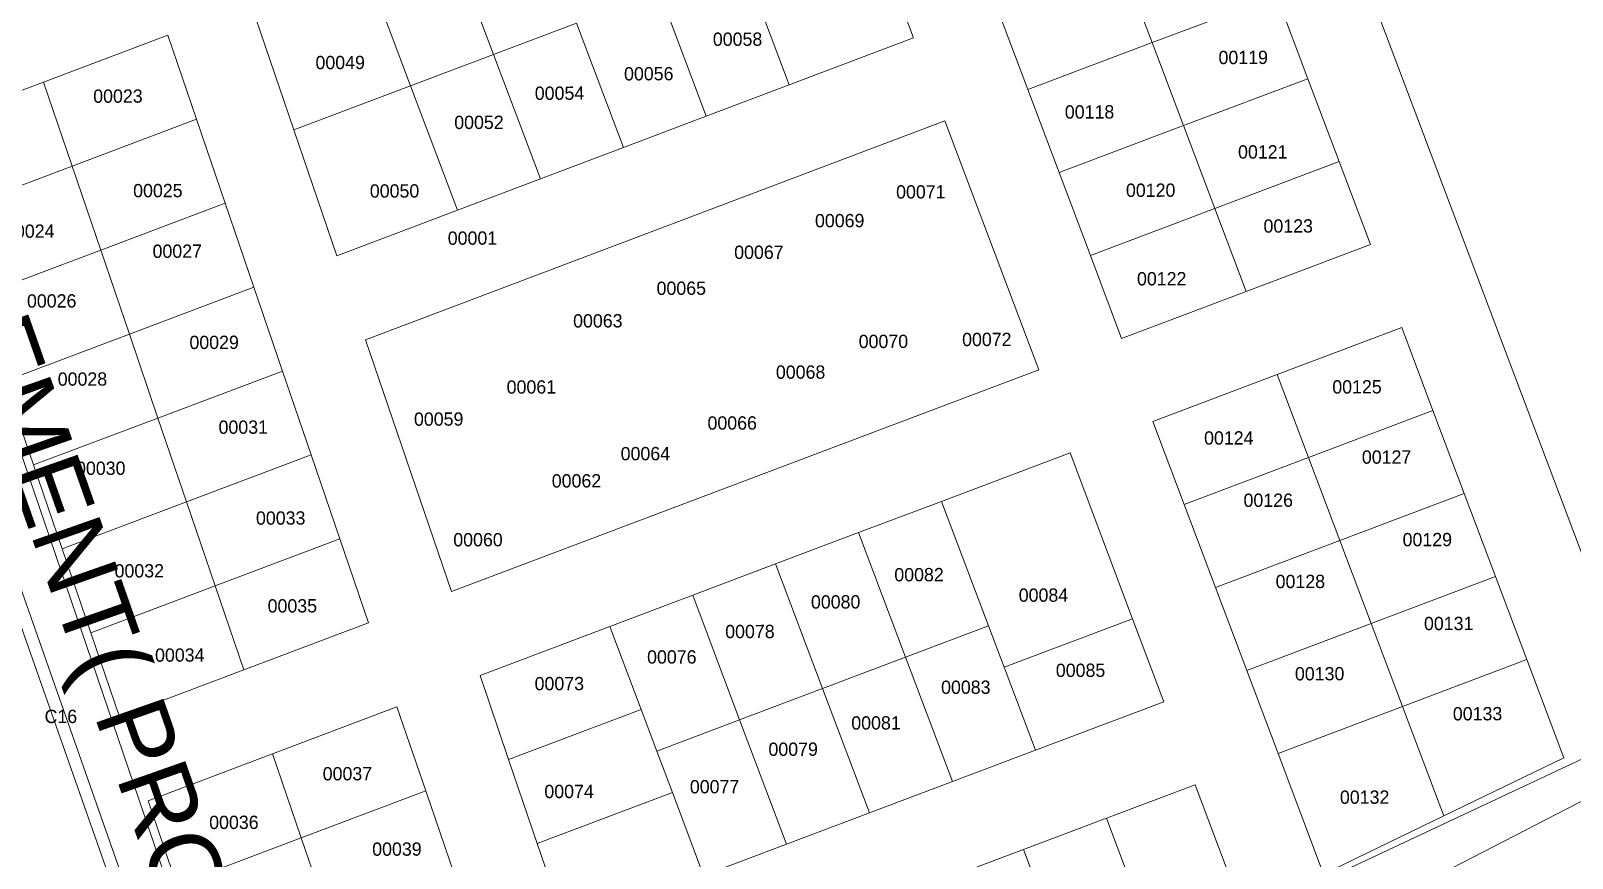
# Model space of a CAD drawing. Header units: metres. Extents: x 245232 to 248406, y 1633796 to 1637634.
# Drawn here: x 245477.8 to 245651.7, y 1636843.6 to 1636936.9 of the extents above; entities that cross this region are included whole.
import ezdxf
from ezdxf.enums import TextEntityAlignment as Align

# ---------------------------------------------------------------- set-up
doc = ezdxf.new("R2010")
doc.units = ezdxf.units.M
doc.header["$MEASUREMENT"] = 0
for name, color, linetype in [('A_revoir_niveau_0', 7, 'Continuous'), ('historique_numero_parcelle', 7, 'Continuous'), ('limites_sections', 7, 'Continuous')]:
    doc.layers.add(name, color=color, linetype=linetype)
doc.layers.add('LIMITES_PARCELLES', color=7, linetype='Continuous', lineweight=0, true_color=0xffffff)
doc.layers.add('SUP COLLEC1', color=90, linetype='Continuous', lineweight=0)
doc.layers.add('Toponymie', color=7, linetype='Continuous', lineweight=30)
doc.styles.get("Standard").update_dxf_attribs({"font": 'txt.shx'})
doc.styles.add('Style-FANCY', font='FANCY.shx')

msp = doc.modelspace()

# ---------------------------------------------------------------- linework, layer by layer
at = {"layer": 'A_revoir_niveau_0', "color": 7, "linetype": 'Continuous', "lineweight": 0}
for p, q in [((245488.823, 1636835.167), (245463.724, 1636906.495)), ((245465.038, 1636906.978), (245490.165, 1636835.534))]:
    msp.add_line(p, q, dxfattribs=at)
at = {"layer": 'limites_parcelles'}
for p, q in [((246325.071, 1637170.444), (245571.377, 1636816.521)), ((245659.796, 1636859.269), (245613.569, 1636981.782)), ((245524.686, 1636948.245), (245529.981, 1636934.211)), ((245515.33, 1636944.715), (245520.625, 1636930.681)), ((245577.379, 1636936.063), (245573.849, 1636945.419)), ((245604.3, 1636935.532), (245600.769, 1636944.888)), ((245548.693, 1636941.271), (245553.989, 1636927.237)), ((245618.334, 1636940.827), (245604.3, 1636935.532)), ((245621.864, 1636931.471), (245618.334, 1636940.827)), ((245511.13, 1636788.23), (245459.437, 1636939.658)), ((245507.446, 1636925.708), (245502.596, 1636939.91)), ((245559.815, 1636940.123), (245563.345, 1636930.767)), ((245586.735, 1636939.593), (245590.266, 1636930.237)), ((245529.981, 1636934.211), (245539.337, 1636937.741)), ((245539.337, 1636937.741), (245544.633, 1636923.707)), ((245479.194, 1636931.08), (245493.235, 1636936.378)), ((245493.235, 1636936.378), (245496.468, 1636926.91)), ((245563.345, 1636930.767), (245577.379, 1636936.063)), ((245604.3, 1636935.532), (245590.266, 1636930.237)), ((245607.83, 1636926.176), (245604.3, 1636935.532)), ((245520.625, 1636930.681), (245529.981, 1636934.211)), ((245529.981, 1636934.211), (245535.276, 1636920.177)), ((245479.194, 1636931.08), (245465.153, 1636925.782)), ((245482.427, 1636921.612), (245479.194, 1636931.08)), ((245507.446, 1636925.708), (245520.625, 1636930.681)), ((245520.625, 1636930.681), (245525.92, 1636916.646)), ((245553.989, 1636927.237), (245563.345, 1636930.767)), ((245590.266, 1636930.237), (245593.796, 1636920.881)), ((245621.864, 1636931.471), (245607.83, 1636926.176)), ((245625.394, 1636922.115), (245621.864, 1636931.471)), ((245496.468, 1636926.91), (245482.427, 1636921.612)), ((245496.468, 1636926.91), (245499.701, 1636917.442)), ((245580.909, 1636926.707), (245515.528, 1636902.037)), ((245544.633, 1636923.707), (245553.989, 1636927.237)), ((245591.5, 1636898.638), (245580.909, 1636926.707)), ((245507.446, 1636925.708), (245512.295, 1636911.505)), ((245607.83, 1636926.176), (245593.796, 1636920.881)), ((245611.36, 1636916.82), (245607.83, 1636926.176)), ((245535.276, 1636920.177), (245544.633, 1636923.707)), ((245482.427, 1636921.612), (245468.386, 1636916.314)), ((245485.66, 1636912.144), (245482.427, 1636921.612)), ((245625.394, 1636922.115), (245611.36, 1636916.82)), ((245628.925, 1636912.759), (245625.394, 1636922.115)), ((245525.92, 1636916.646), (245535.276, 1636920.177)), ((245593.796, 1636920.881), (245597.326, 1636911.524)), ((245499.701, 1636917.442), (245485.66, 1636912.144)), ((245499.701, 1636917.442), (245502.934, 1636907.973)), ((245512.295, 1636911.505), (245525.92, 1636916.646)), ((245611.36, 1636916.82), (245597.326, 1636911.524)), ((245614.89, 1636907.464), (245611.36, 1636916.82)), ((245614.89, 1636907.464), (245628.925, 1636912.759)), ((245485.66, 1636912.144), (245471.619, 1636906.846)), ((245488.893, 1636902.675), (245485.66, 1636912.144)), ((245597.326, 1636911.524), (245600.856, 1636902.168)), ((245502.934, 1636907.973), (245488.893, 1636902.675)), ((245502.934, 1636907.973), (245506.167, 1636898.505)), ((245600.856, 1636902.168), (245614.89, 1636907.464)), ((245488.893, 1636902.675), (245474.852, 1636897.377)), ((245492.126, 1636893.207), (245488.893, 1636902.675)), ((245618.421, 1636898.108), (245632.455, 1636903.403)), ((245632.455, 1636903.403), (245635.985, 1636894.047)), ((245515.528, 1636902.037), (245525.227, 1636873.632)), ((245474.852, 1636897.377), (245478.085, 1636887.909)), ((245506.167, 1636898.505), (245492.126, 1636893.207)), ((245506.167, 1636898.505), (245509.4, 1636889.037)), ((245525.227, 1636873.632), (245591.5, 1636898.638)), ((245604.386, 1636892.812), (245618.421, 1636898.108)), ((245621.951, 1636888.751), (245618.421, 1636898.108)), ((245621.951, 1636888.751), (245635.985, 1636894.047)), ((245639.515, 1636884.691), (245635.985, 1636894.047)), ((245492.126, 1636893.207), (245478.085, 1636887.909)), ((245495.359, 1636883.739), (245492.126, 1636893.207)), ((245607.917, 1636883.456), (245604.386, 1636892.812)), ((245509.4, 1636889.037), (245495.359, 1636883.739)), ((245509.4, 1636889.037), (245512.633, 1636879.569)), ((245580.528, 1636883.81), (245595.03, 1636889.282)), ((245595.03, 1636889.282), (245602.091, 1636870.57)), ((245607.917, 1636883.456), (245621.951, 1636888.751)), ((245625.481, 1636879.395), (245621.951, 1636888.751)), ((245478.085, 1636887.909), (245481.318, 1636878.441)), ((245495.359, 1636883.739), (245481.318, 1636878.441)), ((245498.592, 1636874.27), (245495.359, 1636883.739)), ((245571.172, 1636880.28), (245580.528, 1636883.81)), ((245580.528, 1636883.81), (245585.824, 1636869.776)), ((245607.917, 1636883.456), (245611.447, 1636874.1)), ((245625.481, 1636879.395), (245639.515, 1636884.691)), ((245643.046, 1636875.334), (245639.515, 1636884.691)), ((245512.633, 1636879.569), (245498.592, 1636874.27)), ((245515.866, 1636870.1), (245512.633, 1636879.569)), ((245561.816, 1636876.75), (245571.172, 1636880.28)), ((245571.172, 1636880.28), (245576.467, 1636866.246)), ((245481.318, 1636878.441), (245484.551, 1636868.972)), ((245611.447, 1636874.1), (245625.481, 1636879.395)), ((245629.011, 1636870.039), (245625.481, 1636879.395)), ((245552.46, 1636873.219), (245561.816, 1636876.75)), ((245561.816, 1636876.75), (245567.111, 1636862.715)), ((245629.011, 1636870.039), (245643.046, 1636875.334)), ((245646.576, 1636865.978), (245643.046, 1636875.334)), ((245498.592, 1636874.27), (245484.551, 1636868.972)), ((245501.822, 1636864.811), (245498.592, 1636874.27)), ((245543.104, 1636869.689), (245552.46, 1636873.219)), ((245552.46, 1636873.219), (245557.755, 1636859.185)), ((245611.447, 1636874.1), (245614.977, 1636864.744)), ((245501.822, 1636864.811), (245515.866, 1636870.1)), ((245528.46, 1636864.164), (245543.104, 1636869.689)), ((245543.104, 1636869.689), (245546.634, 1636860.333)), ((245576.467, 1636866.246), (245585.824, 1636869.776)), ((245585.824, 1636869.776), (245587.589, 1636865.098)), ((245587.589, 1636865.098), (245602.091, 1636870.57)), ((245605.621, 1636861.214), (245602.091, 1636870.57)), ((245614.977, 1636864.744), (245629.011, 1636870.039)), ((245632.542, 1636860.683), (245629.011, 1636870.039)), ((245484.551, 1636868.972), (245487.778, 1636859.521)), ((245567.111, 1636862.715), (245576.467, 1636866.246)), ((245576.467, 1636866.246), (245581.763, 1636852.211)), ((245632.542, 1636860.683), (245646.576, 1636865.978)), ((245650.756, 1636854.899), (245646.576, 1636865.978)), ((245487.778, 1636859.521), (245501.822, 1636864.811)), ((245531.693, 1636854.696), (245528.46, 1636864.164)), ((245587.589, 1636865.098), (245591.119, 1636855.742)), ((245614.977, 1636864.744), (245618.507, 1636855.388)), ((245557.755, 1636859.185), (245567.111, 1636862.715)), ((245567.111, 1636862.715), (245572.407, 1636848.681)), ((245505.054, 1636855.343), (245519.093, 1636860.651)), ((245519.093, 1636860.651), (245522.332, 1636851.164)), ((245591.119, 1636855.742), (245605.621, 1636861.214)), ((245618.507, 1636855.388), (245632.542, 1636860.683)), ((245637.198, 1636848.343), (245632.542, 1636860.683)), ((245531.693, 1636854.696), (245546.634, 1636860.333)), ((245546.634, 1636860.333), (245548.399, 1636855.655)), ((245548.399, 1636855.655), (245557.755, 1636859.185)), ((245557.755, 1636859.185), (245563.051, 1636845.151)), ((245491.017, 1636850.036), (245505.054, 1636855.343)), ((245505.054, 1636855.343), (245508.291, 1636845.866)), ((245548.399, 1636855.655), (245550.164, 1636850.977)), ((245581.763, 1636852.211), (245591.119, 1636855.742)), ((245618.507, 1636855.388), (245623.639, 1636841.788)), ((245531.693, 1636854.696), (245534.926, 1636845.227)), ((245637.198, 1636848.343), (245650.756, 1636854.899)), ((245572.407, 1636848.681), (245581.763, 1636852.211)), ((245599.13, 1636848.076), (245609.151, 1636851.857)), ((245609.151, 1636851.857), (245614.599, 1636837.418)), ((245494.25, 1636840.568), (245491.017, 1636850.036)), ((245508.291, 1636845.866), (245522.332, 1636851.164)), ((245522.332, 1636851.164), (245525.565, 1636841.695)), ((245534.926, 1636845.227), (245550.164, 1636850.977)), ((245550.164, 1636850.977), (245553.694, 1636841.621)), ((245563.051, 1636845.151), (245572.407, 1636848.681)), ((245623.639, 1636841.788), (245637.198, 1636848.343)), ((245589.774, 1636844.546), (245599.13, 1636848.076)), ((245604.918, 1636832.737), (245599.13, 1636848.076)), ((245494.25, 1636840.568), (245508.291, 1636845.866)), ((245508.291, 1636845.866), (245511.524, 1636836.397)), ((245534.926, 1636845.227), (245538.159, 1636835.759)), ((245553.694, 1636841.621), (245563.051, 1636845.151)), ((245580.886, 1636841.192), (245589.774, 1636844.546)), ((245595.879, 1636828.367), (245589.774, 1636844.546))]:
    msp.add_line(p, q, dxfattribs=at)
at = {"layer": 'limites_sections', "lineweight": 13, "flags": 128}
for points in [[(245897.722, 1636971.857), (245799.571, 1636923.569), (245677.175, 1636862.609), (245560.123, 1636802.218), (245496.981, 1636773.187), (245385.738, 1637053.755), (245806.576, 1637211.153), (245897.722, 1636971.857)], [(245719.42, 1636353.986), (245698.595, 1636337.993), (245511.761, 1636735.908), (245496.981, 1636773.187), (245560.123, 1636802.218), (245677.175, 1636862.609), (245799.571, 1636923.569), (245873.298, 1636959.841), (245895.178, 1636920.691), (245957.845, 1636823.563), (246030.023, 1636685.769), (246046.154, 1636659.835), (246025.889, 1636623.421), (245978.663, 1636538.563), (245960.384, 1636515.714), (245916.796, 1636464.041), (245868.99, 1636432.405), (245787.087, 1636391.629), (245738.227, 1636368.429), (245719.42, 1636353.986)]]:
    msp.add_lwpolyline(points, close=True, dxfattribs=at)
at = {"layer": 'SUP COLLEC1', "linetype": 'Continuous', "lineweight": 40}
msp.add_3dface([(245893.276, 1636930.665), (245930.174, 1636870.01), (245558.774, 1636657.389), (245520.97, 1636762.926)], dxfattribs=at)

# ---------------------------------------------------------------- texts
at = {"layer": 'historique_numero_parcelle', "color": 92, "linetype": 'Continuous', "lineweight": 0, "style": 'Style-FANCY'}
for s, p in [('00058', (245557.52, 1636935.924)), ('00049', (245512.684, 1636933.292)), ('00119', (245614.574, 1636933.868)), ('00056', (245547.502, 1636932.03)), ('00023', (245487.607, 1636929.508)), ('00054', (245537.429, 1636929.836)), ('00118', (245597.234, 1636927.725)), ('00052', (245528.341, 1636926.545)), ('00121', (245616.778, 1636923.214)), ('00025', (245492.112, 1636918.852)), ('00050', (245518.816, 1636918.812)), ('00120', (245604.132, 1636918.895)), ('00071', (245578.198, 1636918.709)), ('00069', (245569.044, 1636915.465)), ('00024', (245477.66, 1636914.276)), ('00123', (245619.652, 1636914.863)), ('00027', (245494.302, 1636912.019)), ('00001', (245527.609, 1636913.497)), ('00067', (245559.928, 1636911.901)), ('00122', (245605.377, 1636908.912)), ('00065', (245551.169, 1636907.842)), ('00026', (245480.131, 1636906.409)), ('00063', (245541.753, 1636904.167)), ('00029', (245498.462, 1636901.739)), ('00070', (245573.974, 1636901.847)), ('00072', (245585.644, 1636902.069)), ('00068', (245564.632, 1636898.387)), ('00028', (245483.603, 1636897.602)), ('00061', (245534.254, 1636896.708)), ('00125', (245627.412, 1636896.722)), ('00059', (245523.797, 1636893.088)), ('00031', (245501.747, 1636892.18)), ('00066', (245556.917, 1636892.649)), ('00124', (245612.946, 1636890.963)), ('00064', (245547.118, 1636889.193)), ('00030', (245485.668, 1636887.541)), ('00127', (245630.748, 1636888.808)), ('00062', (245539.345, 1636886.122)), ('00126', (245617.397, 1636883.939)), ('00033', (245505.97, 1636881.931)), ('00060', (245528.232, 1636879.485)), ('00129', (245635.345, 1636879.498)), ('00032', (245490.016, 1636875.976)), ('00082', (245577.995, 1636875.542)), ('00128', (245621.02, 1636874.777)), ('00035', (245507.284, 1636872.027)), ('00080', (245568.587, 1636872.473)), ('00084', (245592.033, 1636873.239)), ('00078', (245558.915, 1636869.133)), ('00131', (245637.758, 1636870.039)), ('00034', (245494.583, 1636866.48)), ('00076', (245550.102, 1636866.267)), ('00073', (245537.409, 1636863.258)), ('00085', (245596.219, 1636864.761)), ('00130', (245623.196, 1636864.375)), ('00083', (245583.272, 1636862.849)), ('00133', (245641.015, 1636859.864)), ('00081', (245573.14, 1636858.828)), ('00079', (245563.794, 1636855.861)), ('00037', (245513.5, 1636853.1)), ('00074', (245538.51, 1636851.101)), ('00077', (245554.926, 1636851.637)), ('00132', (245628.274, 1636850.458)), ('00036', (245500.69, 1636847.615)), ('00039', (245519.084, 1636844.598))]:
    msp.add_text(s, height=1.5, rotation=0.1323, dxfattribs=at).set_placement(p, align=Align.MIDDLE_CENTER)
at = {"layer": 'toponymie', "color": 7, "linetype": 'Continuous', "lineweight": 0, "style": 'Style-FANCY'}
msp.add_text('C16', height=1.5, dxfattribs=at).set_placement((245481.167, 1636859.561), align=Align.MIDDLE_CENTER)
at = {"layer": 'toponymie', "color": 7, "linetype": 'Continuous', "lineweight": 53, "insert": (245431.522, 1637004.229), "char_height": 8, "attachment_point": 7, "rotation": 289.37746, "line_spacing_factor": 0.6}
msp.add_mtext('\\fArial|b0|i0|c00|p39;RESEAU ASSAINISSEMENT( PROGEP)', dxfattribs=at)

doc.saveas('drawing.dxf')
